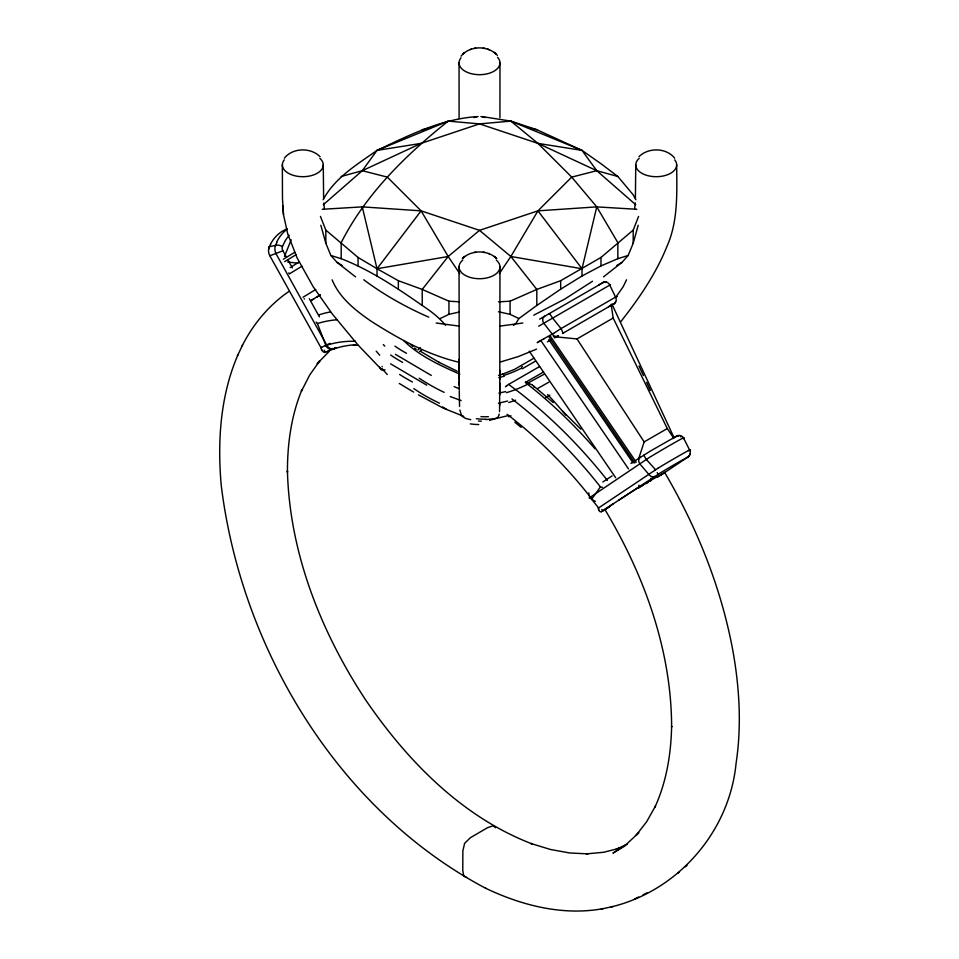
<?xml version="1.0" encoding="UTF-8"?>
<svg xmlns="http://www.w3.org/2000/svg" width="959" height="959" viewBox="0 0 959 959"><rect width="100%" height="100%" fill="white"/><g stroke="black" fill="none" stroke-linecap="round" stroke-linejoin="round"><path stroke-width="1.44" d="M282.342 164.888L282.485 198.765L283.504 214.732L287.712 233.876L297.122 257.935L313.078 286.561L332.497 314.228L357.971 344.964L382.102 370.15A6.665 2.973 -36.2 0 0 383.192 370.174L384.943 369.742M499.939 117.681L499.975 62.874M499.543 411.627L499.771 383.013M499.975 266.914L499.783 379.68M459.253 385.218L459.265 381.179L459.241 384.595M499.795 375.029L499.771 394.964M499.771 405.477L499.783 404.111M635.757 164.888L635.397 198.429M499.771 378.266L499.819 370.102M459.253 391.212L459.553 406.436M459.229 379.776L459.049 266.914M634.654 208.535L635.266 202.888M638.586 488.095L638.898 485.206M650.646 481.13L650.957 478.241M482.365 116.626L510.847 121.11L537.939 143.382L571.72 177.115L596.762 206.88L582.005 268.736L582.005 276L560.679 289.174L536.812 305.465L518.891 318.556L515.774 323.698L513.461 325.377M499.183 414.096L498.668 415.762M603.499 276.863L621.995 262.37L628.133 255.49L633.204 243.25L638.203 225.257M638.43 459.457L644.148 441.907L667.296 428.541L613.161 318.04L611.147 304.279M286.046 256.497L282.905 250.79A4.663 3.8 63.5 0 1 282.461 246.511L285.434 240.277L289.138 235.231M633.204 243.25L633.204 230.112L638.586 216.41M237.832 355.046C220.33 395.719 217.357 441.176 221.181 484.834L221.253 485.506C241.188 648.716 338.143 810.235 485.458 888.154L485.985 888.394M284.451 256.485L291.176 239.834M616.853 296.655L616.098 297.23M330.016 343.382L320.953 347.626L269.803 255.693A9.063 7.732 69.1 0 1 269.371 246.727L270.63 244.269M276.863 242.375L275.581 245.36A9.111 7.78 69.5 0 0 276.156 253.955L326.839 345.288A6.677 5.778 73.5 0 0 334.823 348.237A5.31 3.033 59.4 0 0 335.59 347.578M242.195 345.767C253.068 324.274 268.94 305.154 288.863 291.5M237.448 355.849L242.579 344.94M626.551 279.776L623.182 286.729L616.122 296.775L559.768 329.333M498.5 416.134L498.105 416.829A6.881 6.126 33.5 0 1 497.074 417.992L489.558 420.414M323.135 199.736C335.003 177.571 357.144 164.48 377.019 150.383C408.798 135.351 440.984 119.132 476.671 116.626M635.889 199.736L633.204 194.809L617.836 176.48L600.981 163.725L582.005 150.383L536.812 129.705L510.847 121.11L479.512 123.879L448.189 121.11C405.909 154.938 365.954 193.862 341.188 242.639L341.188 258.69C370.426 270.03 396.606 287.676 422.224 305.465C430.963 311.219 439.15 317.489 445.575 325.377M499.303 273.603L510.847 256.485L537.939 210.848L571.72 177.115L596.762 170.702L617.836 176.48M602.48 487.316L600.442 486.908L591.439 499.543M323.327 204.699L362.274 170.702L377.019 150.383L448.189 121.11M284.367 158.187C292.663 147.578 310.728 147.278 320.054 156.677M461.075 56.173C469.538 45.325 488.371 45.181 497.385 55.394M536.812 305.465L536.812 289.426L510.847 256.485L479.512 230.352L421.097 210.848L377.019 268.736L377.019 276M620.725 321.744C639.054 298.513 655.992 273.783 667.044 246.211C678.373 220.582 676.826 192.208 676.682 164.888M636.824 209.29L596.762 206.88L537.939 210.848L479.512 230.352L448.189 256.485L422.224 289.426L422.224 305.465M462.274 258.69C471.217 249.688 487.819 249.688 496.762 258.69M638.982 156.677C648.308 147.278 666.361 147.578 674.656 158.187M328.913 351.689L317.177 363.713L319.91 360.596L309.793 374.861L301.426 391.176L302.049 389.522C291.164 415.679 287.352 444.149 287.436 472.319L287.436 470.893C289.51 552.72 320.797 631.501 365.247 699.351C406.952 760.547 461.758 816.852 532.065 843.896L530.842 843.488L550.514 849.482L569.634 852.959L588.023 853.882L586.369 853.882L603.774 852.251L620.113 848.08L616.169 849.218L627.114 844.399M611.255 906.914C677.977 890.839 729.535 831.693 736.092 763.208L736.176 762.657C741.739 725.352 739.449 687.255 732.784 650.25L732.724 649.962C721.048 587.28 696.869 527.306 664.659 472.439L637.903 487.771L618.987 499.975M417.8 350.035L420.354 347.709M664.659 472.439L663.736 473.135M625.364 845.682L612.969 853.138L626.647 844.076L638.814 832.688L636.069 835.385L646.666 821.719L655.524 805.944L654.889 807.238C666.529 781.861 671.06 753.906 671.624 726.143L671.624 727.078C671.504 649.938 644.148 575.052 604.865 509.481L612.178 504.482M498.44 301.857L510.08 301.198L536.812 289.426L560.679 280.711L600.981 257.444L633.204 230.112M677.821 873.349L679.404 871.983M685.409 866.804L686.992 865.438M419.61 351.581L421.516 350.023M464.42 52.697L463.665 53.308M463.665 257.348L464.827 256.413M610.511 284.667L538.67 326.192M672.99 438.587L676.838 435.985L650.741 450.85L630.926 463.401M590.193 497.397L589.174 497.997L649.387 457.443A46.907 1.343 -31.2 0 1 682.388 438.383L683.455 437.855L689.617 449.975A5.179 4.843 63.2 0 1 688.071 456.892L687.076 457.467M592.566 281.239L564.731 299.1L533.791 315.163M676.503 436.261L676.598 436.189A5.203 4.915 63.6 0 1 683.491 437.819A9.111 1.031 -29.5 0 1 683.599 438.695M663.16 473.53L659.576 475.952M559.157 329.74L558.246 330.352M599.075 510.452A7.312 3.333 -69.1 0 0 601.401 511.722L613.34 503.715M657.371 477.426L658.497 476.671M660.967 475.017L688.094 456.94M602.815 482.029L612.118 475.856M612.981 503.99L660.619 472.739A38.971 1.115 -31.2 0 1 687.219 457.371M557.647 330.747L554.53 332.785M603.846 282.078L598.836 284.967M534.007 358.103L514.563 369.347L502.036 374.394M554.026 333.109L538.119 341.979M549.795 395.192L545.707 397.757M535.601 361.075L522.235 368.795M283.337 259.254L294.797 252.265M284.715 261.615L296.175 254.614M291.68 266.602L299.304 261.951M289.354 273.902L302.061 266.146M303.044 297.242L315.751 289.486M310.656 300.635A6.857 5.598 58.8 0 0 311.351 300.299L320.258 294.892M616.865 265.463L621.995 262.37M658.222 468.052L598.608 507.934L589.977 497.218A5.047 4.112 61.4 0 1 588.838 492.818M548.8 382.185L537.412 388.647M539.677 319.131L599.207 284.835M608.545 306.688L614.539 303.392L562.465 333.504M543.981 374.31L528.469 382.761M599.675 284.475L603.822 282.09M311.363 300.311L313.917 298.848M316.458 297.374L320.282 295.168M332.593 348.501L327.163 351.629A6.641 5.43 63.9 0 1 325.305 352.217L324.166 350.203M336.177 347.673L334.2 348.812A6.809 3.944 61.6 0 1 331.766 348.716M553.403 336.621L576.994 338.923L613.161 318.04M506.879 385.614A6.965 2.374 -44.8 0 1 508.618 384.415L539.605 366.53M543.154 372.2L525.316 382.485L531.058 387.004A323.89 192.028 54.4 0 1 594.964 448.74M638.61 487.903L643.429 485.122M645.839 483.732L648.248 482.341M601.449 511.638L606.508 508.738L604.925 509.493M609.552 506.963L607.85 507.934M543.753 339.066L543.022 339.474M521.648 367.033L522.463 366.578M541.296 340.445L537.172 342.711M558.498 335.746L554.494 337.94M547.397 341.848L550.934 339.906M614.204 303.571L614.287 303.535A5.107 4.411 59.4 0 0 615.486 297.05L609.612 284.691A5.023 4.387 59.4 0 0 603.259 282.425M582.005 276L600.981 265.907L617.836 258.69L628.133 255.49M688.406 450.622L689.401 450.095M327.415 351.497L334.835 348.273M634.127 899.242L638.646 897.037M643.033 894.855L647.565 892.637M440.133 318.556L448.944 314.324L459.133 312.071M341.188 176.48L362.274 170.702L421.097 143.382L479.512 123.879L537.939 143.382L596.762 170.702L635.709 204.699M536.537 349.148L518.375 356.568L500.802 361.867M282.905 250.79L269.982 255.717M616.098 296.799L616.841 296.595M470.437 49.484L471.384 49.149M504.362 376.192L498.764 377.69M507.671 415.715L496.69 418.412L485.901 419.586M498.524 375.401L502.648 374.178M507.611 401.042L498.488 403.212M505.597 391.572L498.872 393.154M473.962 117.549L478.121 116.519M269.407 246.751L275.569 245.348A5.203 2.29 18.9 0 1 282.402 246.547M422.224 129.705L430.663 127.811M485.458 888.154C521.66 905.476 563.005 916.049 603.127 908.641M601.269 909.036L613.137 906.507M459.733 273.603L448.189 256.485L377.019 268.736L358.055 257.444L325.832 230.112L320.45 216.41M475.844 48.178L474.07 48.477M475.844 252.229L474.07 252.517M377.019 150.383L421.097 143.382M499.819 326.12L522.847 323.015M466.577 877.401L463.772 876.19L462.777 870.412L462.861 850.909L464.612 843.345L470.389 837.698L487.568 827.665L493.13 825.807L495.515 827.737M322.212 209.29L362.274 206.88L421.097 210.848L448.189 256.485M353.392 345.372L357.947 345.228M362.274 206.88L377.019 268.736L398.357 280.711L422.224 289.426L448.944 301.198L459.133 301.773M436.177 323.015L459.205 326.12M287.676 261.975L298.033 263.245M537.939 143.382L582.005 150.383L596.762 170.702M484.966 48.477L483.18 48.178M484.966 252.517L483.18 252.229M526.311 382.629L532.125 384.775M510.847 256.485L582.005 268.736L537.939 210.848M470.737 419.706L465.702 418.436L462.538 416.59A6.665 6.138 7.7 0 1 461.459 415.331L459.864 409.996M498.44 311.759L510.08 314.324L518.891 318.556M528.373 127.811L536.812 129.705M480.903 116.519L485.074 117.549M457.767 361.975C426.599 354.339 398.189 338.467 371.325 321.361C355.609 310.596 339.546 297.985 332.114 279.812M362.274 170.702L387.316 177.115L421.097 210.848M320.833 225.257L325.832 243.25L330.891 255.49L341.188 258.69M463.724 416.338L443.478 408.234L418.448 394.868M461.111 400.586L450.203 396.535M487.64 49.149L489.258 49.712M488.599 253.524L489.258 253.751M459.9 374.202C440.121 365.463 419.527 356.065 403.859 340.829M459.133 388.659L454.11 386.621M510.847 121.11L582.005 150.383M428.769 317.153C405.849 307.132 383.78 294.773 363.737 279.764M457.251 371.253L438.862 362.226M426.707 385.134L390.613 363.857M431.286 375.425L395.408 354.315M439.426 362.55L420.593 351.39M413.617 392.087L399.256 383.456M330.891 255.49L337.041 262.37L342.171 265.463M508.618 384.415L515.57 389.582A325.533 194.018 53.2 0 1 607.395 480.399M337.041 262.37L355.537 276.863M494.604 256.736L495.371 257.348L494.209 256.413M494.209 52.373L495.371 53.308M416.218 349.388L414.564 348.033M532.485 385.05L533.6 386.261M514.827 422.224L521.133 427.378M533.767 386.117L553.235 402.564M316.11 322.056L317.405 323.495L325.916 345.54A297.614 147.326 61.7 0 1 355.585 341.272M387.268 374.513L383.001 369.742M380.867 369.599L379.764 367.189M562.609 411.135L580.866 429.212M412.945 346.571L411.099 344.641M384.811 346.103L383.336 344.605M379.716 355.25L376.18 351.126M552.312 334.2L543.861 323.327M601.832 509.445L602.887 510.823M548.824 339.594L633.096 462.981M540.9 340.661L628.541 468.975M529.74 351.893L615.69 477.75M636.273 462.274L550.454 336.333L549.075 337.1L634.882 463.029M667.296 428.541L673.41 437.772M576.994 338.923L644.148 441.907M655.584 469.766L646.222 459.349L643.765 455.213M382.126 368.352L382.545 369.059M596.762 206.88L617.836 242.639L617.836 258.69M657.227 472.559L658.102 474.154M533.672 386.393L533.983 387.196M319.407 316.866L309.349 298.728M321.733 350.143L321.061 348.309M287.94 259.925L292.339 267.933M611.998 304.243L673.805 437.16M638.994 366.038L643.417 375.532M646.57 382.317L650.346 390.445M599.123 510.296L598.68 508.642M323.77 203.032L324.394 208.726M282.725 205.646L283.504 214.732M323.627 198.465L323.267 164.888M459.193 359.397L459.241 390.049M459.097 118.628L459.049 62.874M600.981 257.444L600.981 265.907M560.679 280.711L560.679 289.174M510.08 301.198L510.08 314.324M448.944 301.198L448.944 314.324M398.357 280.711L398.357 289.174M358.055 257.444L358.055 265.907M325.832 230.112L325.832 243.25M543.837 323.339A5.059 4.16 62.8 0 1 544.664 316.23M603.067 282.509A5.059 4.112 62.7 0 1 606.579 282.437M558.078 335.974A5.107 4.232 61.6 0 1 552.264 334.235M562.693 333.348A5.107 0.983 60.3 0 0 560.979 328.529L552.336 317.753A5.023 0.839 60.3 0 0 549.159 313.701M529.8 351.282A7.804 3.824 -61.1 0 1 529.236 351.342M615.57 301.617A5.107 4.124 61.4 0 1 613.94 303.715M654.613 476.419A5.119 3.896 56.9 0 1 648.979 474.561L639.989 464.072A5.119 3.884 56.9 0 1 640.36 457.167M689.665 449.951A9.063 0.983 -29.4 0 1 689.929 450.73M658.234 468.028A46.044 1.319 -31.2 0 1 688.538 450.526M598.284 508.905A9.986 5.862 -54.3 0 1 598.14 508.258M689.725 454.122A5.119 4.423 56 0 1 687.735 457.299M676.143 436.525A5.119 4.387 54.3 0 1 678.492 436.021M680.411 436.597A5.119 4.387 54.3 0 1 680.89 436.884M511.926 398.944A319.551 190.529 53.1 0 1 600.442 486.908M595.407 501.341A6.809 5.37 35.6 0 1 591.943 499.124A297.614 177.379 53 0 0 507.119 414.312M547.613 394.497A296.667 165.416 65.5 0 1 565.81 415.163M505.453 386.861A6.893 2.35 -44.8 0 1 506.592 385.854M525.58 381.682A14.313 9.17 -0.1 0 1 526.659 381.85M304.483 299.064A6.857 5.598 58.8 0 1 304.159 298.728M289.138 273.519A5.143 4.196 58.8 0 1 288.851 272.847M290.121 267.585A5.143 4.196 58.8 0 1 290.421 267.393M269.023 248.896A5.179 2.409 21.3 0 1 269.359 246.715M276.648 242.219A46.907 38.276 63.5 0 1 287.029 229.321M270.498 244.173A46.044 37.569 63.5 0 1 287.089 228.853M321.505 347.961A9.986 5.622 -65.5 0 1 321.445 347.29M325.125 352.516A7.312 4.951 -49 0 1 321.984 350.035M319.035 314.828A325.533 161.759 61.7 0 1 330.483 311.939M317.441 323.543A319.551 158.211 61.8 0 1 337.424 319.743M325.832 345.576A6.797 5.982 71.7 0 0 334.116 348.824L334.2 348.812A291.068 143.514 61.8 0 1 355.238 344.796M325.928 345.516A6.809 1.403 -21.3 0 1 325.221 345.48M674.716 159.841A20.463 11.82 0 0 1 654.721 176.672A20.463 11.82 0 0 1 639.209 158.331M497.565 57.3A20.463 11.82 0 0 1 480.015 74.682A20.463 11.82 0 0 1 461.015 57.816M319.827 158.331A20.463 11.82 0 0 1 304.315 176.672A20.463 11.82 0 0 1 284.308 159.841M382.066 366.71A53.812 23.627 -20.9 0 1 382.173 366.398M406.496 353.296A108.487 33.217 14.6 0 1 394.916 346.139M529.188 383.444A143.251 101.666 15.5 0 1 506.4 392.687M444.149 392.351A118.964 51.402 14.8 0 1 419.239 378.218M402.636 362.406A111.712 35.771 13.9 0 1 390.661 355.022M515.618 400.191A152.709 106.473 13.5 0 1 508.738 402.516M439.522 403.212A121.517 55.562 13.7 0 1 413.808 388.587M446.414 409.169A209.254 3.608 29.3 0 1 442.531 406.952M412.418 381.994A109.925 32.954 15.3 0 1 399.627 374.466M511.051 415.858A157.887 110.141 13.5 0 1 508.486 416.733M485.793 419.179A42.675 27.643 9.5 0 1 476.347 418.687M521.456 368.136A115.212 77.799 10.8 0 1 503.739 375.425M496.247 260.105A20.463 11.82 0 0 1 493.13 275.724A20.463 11.82 0 0 1 465.894 275.724A20.463 11.82 0 0 1 462.789 260.105M478.745 424.549A53.812 43.239 12.2 0 1 470.306 423.89M481.394 421.157A79.813 48.226 9 0 1 478.445 421.037M488.419 416.697A52.757 34.56 10 0 1 480.927 416.626M464.036 52.997L462.945 53.956L464.036 52.997M464.036 257.036L462.945 257.995L464.036 257.036M496.091 53.956L495 52.997L496.091 53.956M496.091 257.995L495 257.036L496.091 257.995"/></g></svg>
